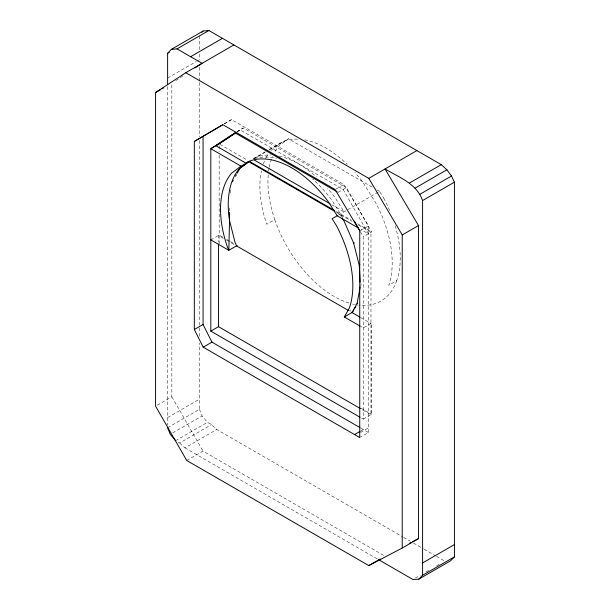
<?xml version="1.0" encoding="UTF-8"?>
<svg xmlns="http://www.w3.org/2000/svg" width="610" height="610" viewBox="0 0 610 610"><rect width="100%" height="100%" fill="white"/><g stroke="black" fill="none" stroke-linecap="round" stroke-linejoin="round"><path stroke-width="0.46" stroke-dasharray="3.05 2.29" d="M230.26 192.966L231.137 188.322M270.992 150.411L282.361 141.947A93.482 53.977 60 0 1 298.427 139.164M372.13 187.11L288.423 138.783L279.044 145.76A93.734 54.122 60 0 0 274.5 152.34M236.878 131.897L239.989 129.846L343.14 189.405L368.364 233.798L360.983 229.535M237.038 132.073L243.253 127.963L346.404 187.514L371.635 231.914L363.278 236.733L363.278 419.131L360.8 417.705M175.817 80.528L183.77 75.312M224.206 123.944L231.518 119.621L343.872 184.487L368.478 225.883L368.478 432.513L360.533 437.095M167.613 78.072L196.184 61.58M197 61.114L199.447 59.696L199.447 51.438M224.366 123.754L231.518 119.621M237.077 131.524L243.253 127.963M253.516 158.6L265.426 151.722M269.46 149.397L282.361 141.947M265.053 152.271L252.959 159.256L254.95 157.776A93.482 53.977 60 0 1 271.015 154.993M269.086 149.946L288.423 138.783M210.816 239.913L219.173 235.086L223.268 237.45M268.217 174.925A93.734 54.122 60 0 0 274.797 219.623L266.745 224.266A93.734 54.122 60 0 1 261.423 170.907M335.927 189.077L343.872 184.487M338.047 192.341L346.404 187.514M338.504 215.048L379.512 191.372L383.774 198.136M360.533 230.473L368.478 225.883M360.403 285.892L361.059 285.51L360.906 282.704M157.197 405.246L171.837 396.79L171.837 83.135M395.173 225.837A93.727 54.115 60 0 1 396.759 280.615L388.715 285.267A93.727 54.115 60 0 0 375.722 202.787L362.729 182.138A93.482 53.977 60 0 0 354.913 172.462M167.613 417.591L199.447 399.214M167.613 427.724L199.447 409.348L199.447 343.102M172.721 432.902L202.108 415.936L207.446 422.318L211.502 424.659L216.741 429.486L402.768 536.884M175.619 440.695L207.446 422.318M178.051 442.097L179.668 443.035L211.502 424.659M179.668 443.035L184.914 447.862L216.741 429.486M186.736 460.481L203 451.087L384.224 555.718M363.278 419.131L371.635 414.312L371.635 323.109L363.278 327.936L360.899 326.563M360.891 430.881L363.278 429.509M360.533 432.452L368.478 427.862M415.364 578.089L420.267 575.26M425.978 571.959L429.242 570.075M436.585 565.836L439.848 563.953M377.049 189.946L379.512 191.372M331.741 204.739L344.048 211.845L335.317 197.968A93.482 53.977 60 0 0 327.501 188.284M219.989 144.364L246.92 159.911M336.362 211.548L351.124 220.073M357.689 223.862L371.635 231.914M336.522 212.402L352.107 221.399M358.672 225.189L370.971 232.296L370.971 414.693L360.258 408.502M226.546 239.341L229.817 241.24M230.641 241.712L233.92 243.603M349.347 310.246L351.002 311.199M223.428 238.304L218.517 235.468L218.517 242.117M226.706 240.195L234.896 244.93M360.685 317.551L370.971 323.491M360.922 408.12L371.635 414.312M360.807 428.083L368.478 432.513M403.591 537.364L410.179 541.161M413.473 543.068L423.348 548.764M424.171 549.244L435.692 555.893M436.516 556.373L444.751 561.124M184.914 447.862L377.521 559.065M342.828 217.679L331.726 200.034A93.482 53.977 60 0 0 312.648 178.944M339.8 214.301L341.226 216.55M171.837 396.79L203 451.087M360.472 231.808L363.278 236.733M199.447 409.348L202.108 415.936M229.497 207.896L229.703 211.632M219.173 145.79L219.173 151.493M219.173 155.291L219.173 243.642M199.447 35.83L199.447 50.516M199.447 67.306L199.447 81.572M199.447 82.525L199.447 136.731M199.447 140.536L199.447 326.937M199.447 327.883L199.447 336.445M167.613 86.635L167.613 424.964M268.652 170.991A93.734 54.122 60 0 1 269.109 168.124M269.284 167.186A93.734 54.122 60 0 1 272.464 156.579M383.774 198.136A93.727 54.115 60 0 1 389.79 210.831M396.767 280.623A93.543 54.008 60 0 1 359.061 305.183M358.161 305.084A93.543 54.008 60 0 1 355.439 304.657M354.524 304.481A93.543 54.008 60 0 1 352.671 304.077M348.95 303.048A93.543 54.008 60 0 1 274.782 219.623M304.695 139.896A93.482 53.977 60 0 1 347.227 164.38M279.128 156.091A93.482 53.977 60 0 1 316.232 176.869M263.375 163.922A93.734 54.122 60 0 1 265.586 158.638M266.013 157.807A93.734 54.122 60 0 1 268.339 153.88M254.69 158.6A93.482 53.977 60 0 1 276.467 158.371"/><path stroke-width="0.91" d="M359.9 317.101L351.985 312.534L357.056 303.544L360.228 286.822M232.372 181.818L233.272 180.232M235.513 176.259L236.405 174.666M237.305 173.072L239.547 169.1M360.113 326.106L344.292 316.971L349.355 307.989A93.727 54.115 60 0 0 336.369 225.509L332.107 218.738L337.2 215.803L358.527 228.117M354.029 309.697L352.649 312.152L344.292 316.971M354.951 308.065L355.874 306.433M167.613 84.729L167.613 53.291L171.273 49.41L203.1 31.034L208.879 30.5L441.259 164.662L446.871 169.793L451.499 176.023L454.427 182.169L454.427 556.877L450.63 560.773L418.796 579.149L412.917 579.5L378.345 559.538M201.887 32.322L203.1 31.034M418.796 579.149L422.593 575.26L454.427 556.877M334.722 210.602L249.376 161.322L241.011 166.149L231.632 173.133A93.734 54.122 60 0 0 227.393 246.989L228.834 250.313L237.191 245.494M239.989 168.307L248.651 161.863M235.323 132.927L215.91 145.775L246.104 163.213L248.095 161.734A93.482 53.977 60 0 1 328.462 201.918L337.2 215.803M235.483 133.102L219.173 143.891L210.816 148.718L210.816 331.116L359.976 417.232M422.593 575.26L422.593 200.545C416.874 183.717 398.97 177.304 385.047 168.962L418.513 225.555L418.513 538.622L402.242 548.016L368.783 565.584L186.736 460.481L155.573 406.184L155.573 92.529L185.798 72.712L233.897 44.942M194.91 68.015L202.062 63.318L177.052 48.876L171.273 49.41M194.331 141.459L222.78 124.669L335.126 189.535L359.74 230.931L359.74 437.561L203.206 347.181L194.331 329.53L194.331 141.459L222.581 124.898M167.613 53.291L169.252 52.346M177.052 48.876L208.879 30.5M190.61 56.707L222.444 38.331M155.573 92.529L160.453 89.716M162.077 88.77L163.709 87.832M185.798 72.712L368.783 178.356L416.874 150.586M409.424 183.038L441.259 164.662M415.044 188.17L446.871 169.793M419.672 194.399L451.499 176.023M194.331 329.53L203.077 324.489L203.077 136.419M422.593 200.545L454.427 182.169M360.19 282.148L359.252 265.312L353.678 243.199L354.334 242.818M210.816 331.116L218.517 326.67L360.258 408.502M203.206 347.181L211.944 342.134L359.984 427.61M402.242 548.016L402.242 234.941L418.513 225.555M359.252 265.312L359.908 264.931M357.056 303.544L357.712 303.162M354.532 434.549L360.098 431.339M368.783 565.584L380.167 559.012M422.593 562.946L454.427 544.57M409.31 543.457L410.98 542.58M412.657 541.695L418.513 538.622M337.223 191.868L234.896 132.782L210.816 148.718L241.011 166.149M254.599 160.201L330.101 203.793M334.882 211.456L248.712 161.703L239.333 168.688A93.734 54.115 60 0 0 229.52 220.439L228.834 250.313L210.816 239.913M348.691 310.627L236.535 245.876L235.086 242.551L229.512 220.439L229.322 212.234M175.619 440.695L170.274 434.32L167.613 427.724M342.172 218.06L344.063 221.064L353.678 243.199M368.783 178.356L402.242 234.941M354.402 221.117L360.007 230.984M203.077 324.489L211.944 342.134M218.517 244.023L218.517 326.67"/></g></svg>
